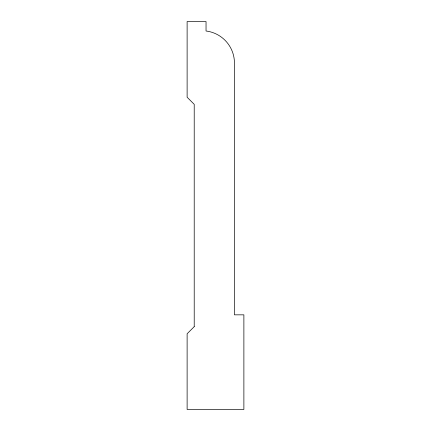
<?xml version="1.0" encoding="UTF-8"?>
<svg xmlns="http://www.w3.org/2000/svg" width="431" height="431" viewBox="0 0 431 431"><rect width="100%" height="100%" fill="white"/><g stroke="black" fill="none" stroke-linecap="round" stroke-linejoin="round"><path stroke-width="0.65" d="M194.214 326.666L187.119 333.761L187.119 409.45L243.881 409.45L243.881 314.84L234.421 314.84L234.421 61.757A32.298 32.298 0 0 0 206.04 31.01L206.04 21.55L187.119 21.55L187.119 97.239L194.214 104.334L194.214 326.666"/></g></svg>
